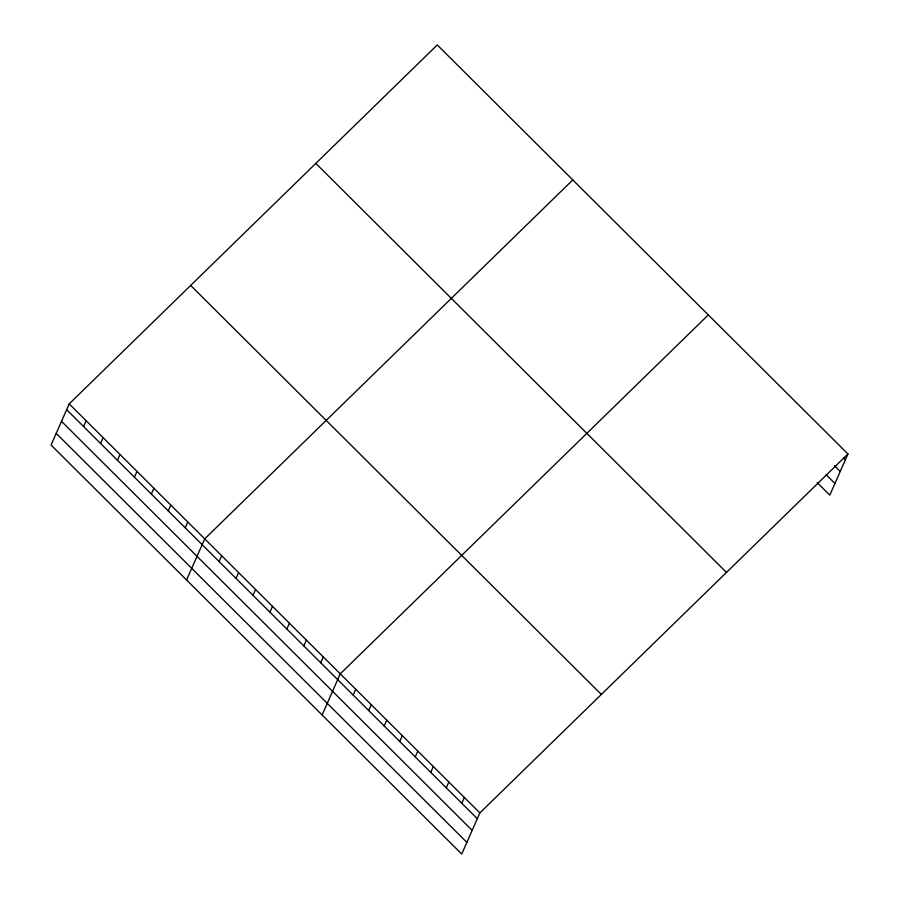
<?xml version="1.0" encoding="UTF-8"?>
<svg xmlns="http://www.w3.org/2000/svg" width="899" height="899" viewBox="0 0 899 899"><rect width="100%" height="100%" fill="white"/><g stroke="black" fill="none" stroke-linecap="round" stroke-linejoin="round"><path stroke-width="1.35" d="M69.212 403.876L51.063 445.027L461.726 854.05L479.875 812.898L847.937 453.973L437.274 44.95L69.212 403.876L479.875 812.898M83.585 426.553L86.147 420.743M100.531 443.432L103.093 437.622M117.466 460.299L120.028 454.489M134.412 477.167L136.974 471.368M151.347 494.045L153.909 488.236M168.293 510.913L170.844 505.114M185.228 527.792L187.79 521.982M186.576 580.001L204.725 538.849L572.798 179.924M219.109 561.538L221.671 555.728M236.044 578.405L238.606 572.596M252.99 595.273L255.552 589.474M269.925 612.152L272.487 606.342M286.871 629.019L289.422 623.221M303.806 645.898L306.368 640.088M320.741 662.765L323.303 656.955M322.1 714.986L340.249 673.834L708.311 314.908M353.195 695.096L355.757 689.286M368.714 710.547L371.276 704.737M384.221 725.999L386.784 720.189M399.74 741.45L402.303 735.64M415.248 756.902L417.81 751.092M430.767 772.353L433.329 766.544M446.286 787.805L448.837 781.995M461.794 803.256L464.356 797.447M847.937 453.973L829.788 495.124L817.18 482.572M843.442 457.849L845.375 459.782M834.418 465.648L840.228 471.447M826.203 474.773L834.935 483.46M315.819 163.393L726.471 572.427M190.678 285.433L601.33 694.455M66.65 409.686L477.313 818.708M61.503 421.339L472.166 830.373M56.21 433.363L466.862 842.385"/></g></svg>
